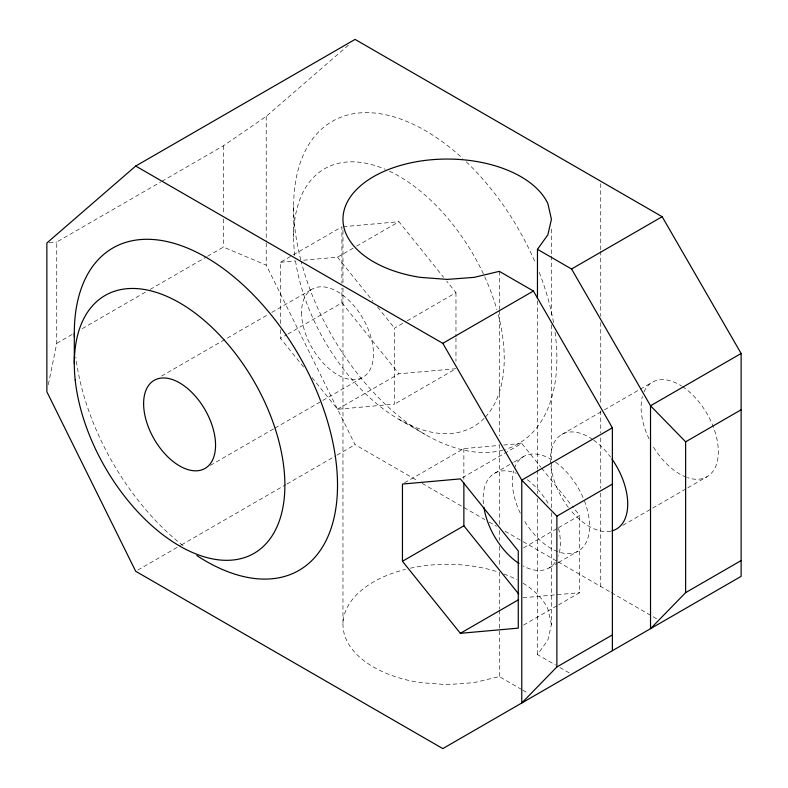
<?xml version="1.0" encoding="UTF-8"?>
<svg xmlns="http://www.w3.org/2000/svg" width="788" height="788" viewBox="0 0 788 788"><rect width="100%" height="100%" fill="white"/><g stroke="black" fill="none" stroke-linecap="round" stroke-linejoin="round"><path stroke-width="0.59" stroke-dasharray="3.94 2.96" d="M48.314 384.682L56.746 343.341L56.746 242.024L160.811 181.949M551.433 512.742L551.433 624.49L547.877 640.063L537.465 654.582L555.579 665.042M161.875 181.338L223.457 145.78L266.226 116.348L348.591 45.015M56.746 343.341L74.801 332.92M82.238 328.635L145.947 291.846M150.193 289.393L206.466 256.908M207.53 256.287L223.457 247.097L266.226 265.123L355.073 444.659L417.945 480.966M280.489 323.592L280.489 262.266L292.141 255.539M293.195 254.928L341.903 226.806L341.903 283.227M303.547 260.207L337.52 257.174L355.526 246.772M356.58 246.161L398.935 221.714L443.644 277.317M161.57 376.053L267.565 314.855M271.801 312.412L312.087 289.157M303.607 367.07L280.489 338.308L286.842 334.634M287.906 334.023L341.903 302.848L341.903 288.132M312.087 377.619L337.52 409.258L394.552 404.155L394.552 328.113L406.204 321.396M407.258 320.785L455.966 292.653L446.727 281.149M210.327 465.393L273.919 428.672M274.982 428.061L362.963 377.275M337.52 409.258L398.935 373.798L455.966 368.705L394.552 404.155M137.851 570.069L180.442 545.483M181.506 544.863L285.857 484.62M286.921 484.009L335.905 455.73M336.969 455.109L355.073 444.659M404.569 482.837L463.866 448.599L498.853 445.476M462.477 477.666L521.774 443.427L540.824 467.126M494.48 473.361L513.234 462.526M514.278 461.926L523.656 456.508M561.814 434.483L603.381 410.489M604.445 409.868L652.415 382.18M523.557 547.877L557.451 528.305M558.505 527.694L579.682 515.47L572.068 505.995M549.078 567.921L557.411 563.115M558.456 562.504L578.254 551.078M622.806 525.36L686.762 488.432M687.825 487.821L707.013 476.74M523.557 625.081L557.451 605.519M558.505 604.908L579.682 592.684L579.682 515.47M521.686 689.53L499.316 676.606L474.169 682.615L447.2 684.664L420.221 682.615A104.233 60.174 0 0 1 343.263 628.991A104.233 60.174 0 0 1 405.505 569.34M49.063 242.773L56.746 242.024M343.125 226.698L398.935 221.714M280.489 262.266L295.047 260.966M503.68 445.043L521.774 443.427M522.986 597.747L579.682 592.684M398.935 419.334L425.264 434.523M422.132 483.379L484.817 519.568M489.072 522.03L496.519 526.325M505.029 531.24L522.04 541.06M523.104 541.671L557.136 561.322M558.2 561.942L610.276 592.005M611.33 592.615L656.867 618.905M559.844 667.495L571.566 674.262M522.759 690.14L528.078 693.213M541.592 468.072L571.3 505.039M337.52 257.174L372.97 301.272M377.6 307.024L394.552 328.113M341.903 302.848L398.935 373.798M551.433 624.49L547.877 608.917A104.233 60.174 0 0 0 523.114 583.258M600.742 183.693L600.742 250.013M600.742 251.234L600.742 316.323M600.742 322.469L600.742 403.515M600.742 410.883L600.742 432.986M600.742 437.901L600.742 488.255M600.742 493.17L600.742 586.499M551.433 229.052L551.433 254.849M551.433 256.07L551.433 317.475M551.433 324.843L551.433 461.157M551.433 462.389L551.433 507.827M537.465 300.898L537.465 469.146M537.465 470.367L537.465 493.702M537.465 498.617L537.465 654.582M499.316 271.348L499.316 309.418M499.316 310.639L499.316 435.902M499.316 444.501L499.316 524.325M499.316 530.472L499.316 540.292M499.316 546.429L499.316 566.08M499.316 572.216L499.316 609.065M499.316 610.286L499.316 676.606M463.866 448.599L463.866 479.242M455.966 292.653L455.966 336.811M455.966 338.042L455.966 361.337M342.967 230.283L342.967 283.089M342.967 288.004L342.967 624.49M293.648 206.574L293.648 236.961M280.489 329.719L280.489 338.308M266.226 116.348L266.226 241.768M266.226 242.99L266.226 265.123M223.457 145.78L223.457 214.139M223.457 219.025L223.457 247.097M410.351 568.197A104.233 60.174 0 0 1 498.193 572.009M503.936 574.009A104.233 60.174 0 0 1 516.967 579.781M682.457 386.573A54.599 31.52 60 0 1 718.232 448.746A54.599 31.52 60 0 1 687.53 477.626M686.427 477.233A54.599 31.52 60 0 1 652.415 445.22M649.085 438.916A54.599 31.52 60 0 1 642.417 396.394M644.042 391.803A54.599 31.52 60 0 1 681.531 385.982M555.215 562.238A54.599 31.52 60 0 1 522.887 565.843M483.448 503.798A54.599 31.52 60 0 1 516.179 473.302M527.27 479.695A54.599 31.52 60 0 1 549.078 504.881M558.554 528.315A54.599 31.52 60 0 1 558.337 556.072M584.391 500.804A54.599 31.52 60 0 1 558.781 551.964M557.668 551.57A54.599 31.52 60 0 1 523.656 519.558M520.326 513.244A54.599 31.52 60 0 1 513.668 470.722M514.397 468.368A54.599 31.52 60 0 1 550.96 459.217M555.54 462.172A54.599 31.52 60 0 1 583.524 498.656M610.848 531.161A54.599 31.52 60 0 1 570.601 510.2M568.375 507.403A54.599 31.52 60 0 1 550.773 464.93M550.674 463.807A54.599 31.52 60 0 1 592.773 439.507M593.689 440.147A54.599 31.52 60 0 1 610.552 457.07M183.062 545.67A186.126 107.463 60 0 1 75.825 357.21M503.089 450.046A186.126 107.463 60 0 1 301.075 261.192M300.78 260.03A186.126 107.463 60 0 1 330.29 122.514A186.126 107.463 60 0 1 462.812 158.575M466.279 161.826A186.126 107.463 60 0 1 535.643 263.517M539.238 272.372A186.126 107.463 60 0 1 553.54 322.637M555.038 332.181A186.126 107.463 60 0 1 505.384 449.377M484.118 418.398A148.902 85.971 60 0 1 375.699 402.914A148.902 85.971 60 0 1 295.411 260.139M294.81 255.598A148.902 85.971 60 0 1 385.194 169.282M389.41 171.173A148.902 85.971 60 0 1 496.903 309.743M498.193 314.471A148.902 85.971 60 0 1 484.925 417.561M301.548 312.442A50.875 29.373 60 0 0 355.506 379.57A50.875 29.373 60 0 0 355.506 307.625A50.875 29.373 60 0 0 301.548 312.442"/><path stroke-width="1.18" d="M537.465 298.445L537.465 249.323L547.877 234.804L551.433 219.231L547.877 203.659A104.233 60.174 0 0 0 373.492 176.679A104.233 60.174 0 0 0 420.221 277.356L447.2 279.405L474.169 277.356L499.316 271.348L533.407 291.028L612.375 427.805L612.375 650.701M612.375 634.921L556.87 666.963L521.774 703.004L521.774 480.119L442.807 343.341L135.713 166.041L46.866 242.99L46.866 391.764L135.713 571.3L442.807 748.6L741.134 576.363L741.134 353.477L662.166 216.7L355.073 39.4L135.713 166.041M741.134 560.583L685.629 592.625L650.524 628.676L650.524 405.781L571.566 269.004L537.465 249.323M442.807 343.341L533.407 291.028M571.566 269.004L662.166 216.7M612.375 427.805L521.774 480.119L556.87 516.16L556.87 666.963M741.134 353.477L650.524 405.781L685.629 441.822L685.629 592.625M402.451 561.273L402.451 484.059L460.359 478.887L518.268 550.93L518.268 628.144L460.359 633.316L402.451 561.273L463.866 525.813L463.866 482.916M556.87 516.16L612.375 484.118M685.629 441.822L741.134 409.78M460.359 633.316L518.602 599.688M463.866 525.813L518.731 594.063M74.299 333.216L74.299 363.603M611.931 458.99A54.599 31.52 60 0 1 612.03 530.876M519.036 563.528A54.599 31.52 60 0 1 483.871 507.206M74.338 336.742A186.126 107.463 60 0 1 206.929 257.814A186.126 107.463 60 0 1 337.422 490.973A186.126 107.463 60 0 1 196.793 555.54M143.613 403.623A50.875 29.373 60 0 0 197.571 470.751A50.875 29.373 60 0 0 197.571 398.807A50.875 29.373 60 0 0 143.613 403.623M75.195 379.993A148.902 85.971 60 0 0 243.679 557.855A148.902 85.971 60 0 0 219.882 335.333A148.902 85.971 60 0 0 75.195 379.993"/></g></svg>
